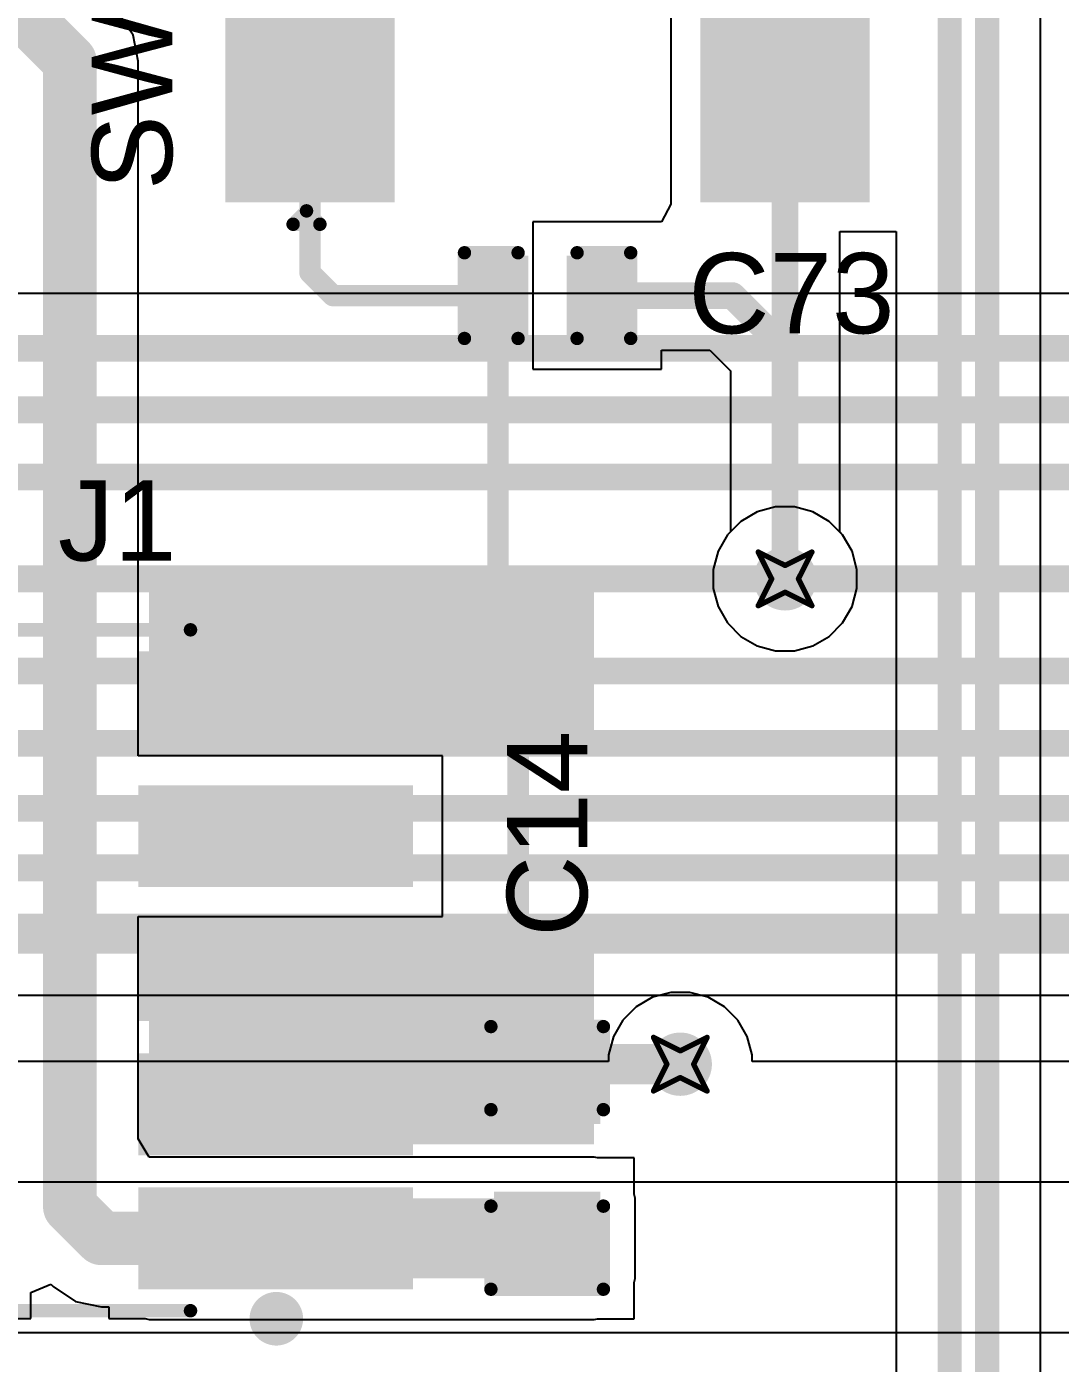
# Model space of a CAD drawing. Header units: inches. Extents: x -36 to 349, y -11 to 240.
# Drawn here: x 112.67 to 122.46, y 85.15 to 97.81 of the extents above; entities that cross this region are included whole.
import ezdxf

# ---------------------------------------------------------------- set-up
doc = ezdxf.new("R2010")
doc.units = ezdxf.units.IN
for name, color, linetype in [('Bottom Layer', 5, 'Continuous'), ('Drill Drawing', 1, 'Continuous'), ('Layer 1', 16, 'Continuous'), ('Layer 2', 76, 'Continuous'), ('Top Layer', 1, 'Continuous'), ('Top Overlay', 2, 'Continuous'), ('Top Paste', 8, 'Continuous'), ('Top Solder', 216, 'Continuous'), ('Via Holes', 16, 'Continuous')]:
    doc.layers.add(name, color=color, linetype=linetype)
doc.styles.add('Arial', font='', dxfattribs={"height": 0.2})
doc.styles.get('Arial').set_extended_font_data('Arial')

# ---------------------------------------------------------------- blocks, each defined once
blk = doc.blocks.new('FSM6JSMATR_167')
at = {"layer": 'Top Layer'}
for points in [[(-3.5, 1.55), (-5.6, 1.55), (-5.6, 2.95), (-3.5, 2.95)], [(5.6, 1.55), (3.5, 1.55), (3.5, 2.95), (5.6, 2.95)], [(-3.5, -2.95), (-5.6, -2.95), (-5.6, -1.55), (-3.5, -1.55)], [(5.6, -2.95), (3.5, -2.95), (3.5, -1.55), (5.6, -1.55)]]:
    blk.add_hatch(color=1, dxfattribs=at).paths.add_polyline_path(points)
at = {"layer": 'Top Paste'}
for points in [[(-3.5, 1.55), (-5.6, 1.55), (-5.6, 2.95), (-3.5, 2.95)], [(5.6, 1.55), (3.5, 1.55), (3.5, 2.95), (5.6, 2.95)], [(-3.5, -2.95), (-5.6, -2.95), (-5.6, -1.55), (-3.5, -1.55)], [(5.6, -2.95), (3.5, -2.95), (3.5, -1.55), (5.6, -1.55)]]:
    blk.add_hatch(color=8, dxfattribs=at).paths.add_polyline_path(points)
at = {"layer": 'Top Solder'}
for points in [[(-3.398, 1.448), (-5.702, 1.448), (-5.702, 3.052), (-3.398, 3.052)], [(5.702, 1.448), (3.398, 1.448), (3.398, 3.052), (5.702, 3.052)], [(-3.398, -3.052), (-5.702, -3.052), (-5.702, -1.448), (-3.398, -1.448)], [(5.702, -3.052), (3.398, -3.052), (3.398, -1.448), (5.702, -1.448)]]:
    blk.add_hatch(color=216, dxfattribs=at).paths.add_polyline_path(points)
at = {"layer": 'Top Overlay'}
for points in [[(-3, 3, 0.127, 0.127, 0), (3, 3, 0.127, 0.127, 0)], [(-3, 3, 0.127, 0.127, 0), (-3, -3, 0.127, 0.127, 0)], [(3, 3, 0.127, 0.127, 0), (3, -3, 0.127, 0.127, 0)], [(-5.911, 2.411, 0.127, 0.127, 0), (-5.784, 2.284, 0.127, 0.127, 0)], [(-5.911, 2.411, 0.127, 0.127, 0), (-5.911, 2.157, 0.127, 0.127, 0)], [(-5.784, 2.284, 0.127, 0.127, 0), (-5.911, 2.157, 0.127, 0.127, 0)], [(-3, -3, 0.127, 0.127, 0), (3, -3, 0.127, 0.127, 0)]]:
    blk.add_lwpolyline(points, format="xyseb", dxfattribs=at)
for points in [[(-3.032, 3, 0.0635, 0.0635, 1), (-2.968, 3, 0.0635, 0.0635, 1)], [(-3.032, 3, 0.0635, 0.0635, 1), (-2.968, 3, 0.0635, 0.0635, 1)], [(2.968, 3, 0.0635, 0.0635, 1), (3.032, 3, 0.0635, 0.0635, 1)], [(2.968, 3, 0.0635, 0.0635, 1), (3.032, 3, 0.0635, 0.0635, 1)], [(-5.943, 2.411, 0.0635, 0.0635, 1), (-5.879, 2.411, 0.0635, 0.0635, 1)], [(-5.943, 2.411, 0.0635, 0.0635, 1), (-5.879, 2.411, 0.0635, 0.0635, 1)], [(-5.816, 2.284, 0.0635, 0.0635, 1), (-5.752, 2.284, 0.0635, 0.0635, 1)], [(-5.816, 2.284, 0.0635, 0.0635, 1), (-5.752, 2.284, 0.0635, 0.0635, 1)], [(-5.943, 2.157, 0.0635, 0.0635, 1), (-5.879, 2.157, 0.0635, 0.0635, 1)], [(-5.943, 2.157, 0.0635, 0.0635, 1), (-5.879, 2.157, 0.0635, 0.0635, 1)], [(1.796, 0, 0.127, 0.127, 1), (-1.796, 0, 0.127, 0.127, 1)], [(-1.828, 0, 0.0635, 0.0635, 1), (-1.764, 0, 0.0635, 0.0635, 1)], [(1.764, 0, 0.0635, 0.0635, 1), (1.828, 0, 0.0635, 0.0635, 1)], [(-3.032, -3, 0.0635, 0.0635, 1), (-2.968, -3, 0.0635, 0.0635, 1)], [(-3.032, -3, 0.0635, 0.0635, 1), (-2.968, -3, 0.0635, 0.0635, 1)], [(2.968, -3, 0.0635, 0.0635, 1), (3.032, -3, 0.0635, 0.0635, 1)], [(2.968, -3, 0.0635, 0.0635, 1), (3.032, -3, 0.0635, 0.0635, 1)]]:
    blk.add_lwpolyline(points, format="xyseb", close=True, dxfattribs=at)
blk = doc.blocks.new('20021121_00010C4LF__347')
at = {"layer": 'Top Layer'}
for points in [[(-2.92, 3.15), (-2.16, 3.15), (-2.16, 0.75), (-2.92, 0.75)], [(-1.65, 3.15), (-0.89, 3.15), (-0.89, 0.75), (-1.65, 0.75)], [(-0.38, 3.15), (0.38, 3.15), (0.38, 0.75), (-0.38, 0.75)], [(0.89, 3.15), (1.65, 3.15), (1.65, 0.75), (0.89, 0.75)], [(2.16, 3.15), (2.92, 3.15), (2.92, 0.75), (2.16, 0.75)], [(-2.92, -0.75), (-2.16, -0.75), (-2.16, -3.15), (-2.92, -3.15)], [(-1.65, -0.75), (-0.89, -0.75), (-0.89, -3.15), (-1.65, -3.15)], [(-0.38, -0.75), (0.38, -0.75), (0.38, -3.15), (-0.38, -3.15)], [(0.89, -0.75), (1.65, -0.75), (1.65, -3.15), (0.89, -3.15)], [(2.16, -0.75), (2.92, -0.75), (2.92, -3.15), (2.16, -3.15)]]:
    blk.add_hatch(color=1, dxfattribs=at).paths.add_polyline_path(points)
at = {"layer": 'Top Paste'}
for points in [[(-2.92, 3.15), (-2.16, 3.15), (-2.16, 0.75), (-2.92, 0.75)], [(-1.65, 3.15), (-0.89, 3.15), (-0.89, 0.75), (-1.65, 0.75)], [(-0.38, 3.15), (0.38, 3.15), (0.38, 0.75), (-0.38, 0.75)], [(0.89, 3.15), (1.65, 3.15), (1.65, 0.75), (0.89, 0.75)], [(2.16, 3.15), (2.92, 3.15), (2.92, 0.75), (2.16, 0.75)], [(-2.92, -0.75), (-2.16, -0.75), (-2.16, -3.15), (-2.92, -3.15)], [(-1.65, -0.75), (-0.89, -0.75), (-0.89, -3.15), (-1.65, -3.15)], [(-0.38, -0.75), (0.38, -0.75), (0.38, -3.15), (-0.38, -3.15)], [(0.89, -0.75), (1.65, -0.75), (1.65, -3.15), (0.89, -3.15)], [(2.16, -0.75), (2.92, -0.75), (2.92, -3.15), (2.16, -3.15)]]:
    blk.add_hatch(color=8, dxfattribs=at).paths.add_polyline_path(points)
at = {"layer": 'Top Solder'}
for points in [[(-3.022, 3.252), (-2.058, 3.252), (-2.058, 0.648), (-3.022, 0.648)], [(-1.752, 3.252), (-0.788, 3.252), (-0.788, 0.648), (-1.752, 0.648)], [(-0.482, 3.252), (0.482, 3.252), (0.482, 0.648), (-0.482, 0.648)], [(0.788, 3.252), (1.752, 3.252), (1.752, 0.648), (0.788, 0.648)], [(2.058, 3.252), (3.022, 3.252), (3.022, 0.648), (2.058, 0.648)], [(-3.022, -0.648), (-2.058, -0.648), (-2.058, -3.252), (-3.022, -3.252)], [(-1.752, -0.648), (-0.788, -0.648), (-0.788, -3.252), (-1.752, -3.252)], [(-0.482, -0.648), (0.482, -0.648), (0.482, -3.252), (-0.482, -3.252)], [(0.788, -0.648), (1.752, -0.648), (1.752, -3.252), (0.788, -3.252)], [(2.058, -0.648), (3.022, -0.648), (3.022, -3.252), (2.058, -3.252)]]:
    blk.add_hatch(color=216, dxfattribs=at).paths.add_polyline_path(points)
at = {"layer": 'Top Overlay'}
for points in [[(-3.226, 1.219, 0.127, 0.127, 0), (-3.226, -1.143, 0.127, 0.127, 0)], [(3.226, 1.219, 0.127, 0.127, 0), (3.226, -1.143, 0.127, 0.127, 0)]]:
    blk.add_lwpolyline(points, format="xyseb", dxfattribs=at)
for points in [[(-3.258, 1.219, 0.0635, 0.0635, 1), (-3.194, 1.219, 0.0635, 0.0635, 1)], [(3.194, 1.219, 0.0635, 0.0635, 1), (3.258, 1.219, 0.0635, 0.0635, 1)], [(-3.258, -1.143, 0.0635, 0.0635, 1), (-3.194, -1.143, 0.0635, 0.0635, 1)], [(3.194, -1.143, 0.0635, 0.0635, 1), (3.258, -1.143, 0.0635, 0.0635, 1)], [(-3.175, -1.956, 0.254, 0.254, 1), (-3.429, -1.956, 0.254, 0.254, 1)], [(-3.493, -1.956, 0.127, 0.127, 1), (-3.365, -1.956, 0.127, 0.127, 1)], [(-3.239, -1.956, 0.127, 0.127, 1), (-3.111, -1.956, 0.127, 0.127, 1)]]:
    blk.add_lwpolyline(points, format="xyseb", close=True, dxfattribs=at)
blk = doc.blocks.new('C___0402_442')
at = {"layer": 'Top Layer'}
for points in [[(-0.699, -0.318), (-0.699, 0.318), (-0.241, 0.318), (-0.241, -0.318)], [(0.241, -0.318), (0.241, 0.318), (0.698, 0.318), (0.698, -0.318)]]:
    blk.add_hatch(color=1, dxfattribs=at).paths.add_polyline_path(points)
at = {"layer": 'Top Paste'}
for points in [[(-0.699, -0.318), (-0.699, 0.318), (-0.241, 0.318), (-0.241, -0.318)], [(0.241, -0.318), (0.241, 0.318), (0.698, 0.318), (0.698, -0.318)]]:
    blk.add_hatch(color=8, dxfattribs=at).paths.add_polyline_path(points)
at = {"layer": 'Top Solder'}
for points in [[(-0.759, -0.377), (-0.759, 0.377), (-0.181, 0.377), (-0.181, -0.377)], [(0.181, -0.377), (0.181, 0.377), (0.758, 0.377), (0.758, -0.377)]]:
    blk.add_hatch(color=216, dxfattribs=at).paths.add_polyline_path(points)
at = {"layer": 'Top Overlay'}
for points in [[(-0.787, 0.406, 0.127, 0.127, 0), (-0.279, 0.406, 0.127, 0.127, 0)], [(-0.787, -0.406, 0.127, 0.127, 0), (-0.787, 0.406, 0.127, 0.127, 0)], [(0.279, 0.406, 0.127, 0.127, 0), (0.787, 0.406, 0.127, 0.127, 0)], [(0.787, -0.406, 0.127, 0.127, 0), (0.787, 0.406, 0.127, 0.127, 0)], [(-0.787, -0.406, 0.127, 0.127, 0), (-0.279, -0.406, 0.127, 0.127, 0)], [(0.279, -0.406, 0.127, 0.127, 0), (0.787, -0.406, 0.127, 0.127, 0)]]:
    blk.add_lwpolyline(points, format="xyseb", dxfattribs=at)
for points in [[(-0.819, 0.406, 0.0635, 0.0635, 1), (-0.756, 0.406, 0.0635, 0.0635, 1)], [(-0.819, 0.406, 0.0635, 0.0635, 1), (-0.756, 0.406, 0.0635, 0.0635, 1)], [(-0.311, 0.406, 0.0635, 0.0635, 1), (-0.248, 0.406, 0.0635, 0.0635, 1)], [(0.248, 0.406, 0.0635, 0.0635, 1), (0.311, 0.406, 0.0635, 0.0635, 1)], [(0.756, 0.406, 0.0635, 0.0635, 1), (0.819, 0.406, 0.0635, 0.0635, 1)], [(0.756, 0.406, 0.0635, 0.0635, 1), (0.819, 0.406, 0.0635, 0.0635, 1)], [(-0.819, -0.406, 0.0635, 0.0635, 1), (-0.756, -0.406, 0.0635, 0.0635, 1)], [(-0.819, -0.406, 0.0635, 0.0635, 1), (-0.756, -0.406, 0.0635, 0.0635, 1)], [(-0.311, -0.406, 0.0635, 0.0635, 1), (-0.248, -0.406, 0.0635, 0.0635, 1)], [(0.248, -0.406, 0.0635, 0.0635, 1), (0.311, -0.406, 0.0635, 0.0635, 1)], [(0.756, -0.406, 0.0635, 0.0635, 1), (0.819, -0.406, 0.0635, 0.0635, 1)], [(0.756, -0.406, 0.0635, 0.0635, 1), (0.819, -0.406, 0.0635, 0.0635, 1)]]:
    blk.add_lwpolyline(points, format="xyseb", close=True, dxfattribs=at)
blk = doc.blocks.new('C___0603_489')
at = {"layer": 'Top Layer'}
for points in [[(-0.381, 0.445), (-0.381, -0.445), (-1.143, -0.445), (-1.143, 0.445)], [(1.143, 0.445), (1.143, -0.445), (0.381, -0.445), (0.381, 0.445)]]:
    blk.add_hatch(color=1, dxfattribs=at).paths.add_polyline_path(points)
at = {"layer": 'Top Paste'}
for points in [[(-0.381, 0.445), (-0.381, -0.445), (-1.143, -0.445), (-1.143, 0.445)], [(1.143, 0.445), (1.143, -0.445), (0.381, -0.445), (0.381, 0.445)]]:
    blk.add_hatch(color=8, dxfattribs=at).paths.add_polyline_path(points)
at = {"layer": 'Top Solder'}
for points in [[(-0.321, 0.504), (-0.321, -0.504), (-1.203, -0.504), (-1.203, 0.504)], [(1.203, 0.504), (1.203, -0.504), (0.321, -0.504), (0.321, 0.504)]]:
    blk.add_hatch(color=216, dxfattribs=at).paths.add_polyline_path(points)
at = {"layer": 'Top Overlay'}
for points in [[(-1.245, 0.533, 0.127, 0.127, 0), (-0.457, 0.533, 0.127, 0.127, 0)], [(-1.245, 0.533, 0.127, 0.127, 0), (-1.245, -0.533, 0.127, 0.127, 0)], [(0.457, 0.533, 0.127, 0.127, 0), (1.245, 0.533, 0.127, 0.127, 0)], [(1.245, 0.533, 0.127, 0.127, 0), (1.245, -0.533, 0.127, 0.127, 0)], [(-1.245, -0.533, 0.127, 0.127, 0), (-0.457, -0.533, 0.127, 0.127, 0)], [(0.457, -0.533, 0.127, 0.127, 0), (1.245, -0.533, 0.127, 0.127, 0)]]:
    blk.add_lwpolyline(points, format="xyseb", dxfattribs=at)
for points in [[(-1.276, 0.533, 0.0635, 0.0635, 1), (-1.213, 0.533, 0.0635, 0.0635, 1)], [(-1.276, 0.533, 0.0635, 0.0635, 1), (-1.213, 0.533, 0.0635, 0.0635, 1)], [(-0.489, 0.533, 0.0635, 0.0635, 1), (-0.425, 0.533, 0.0635, 0.0635, 1)], [(0.425, 0.533, 0.0635, 0.0635, 1), (0.489, 0.533, 0.0635, 0.0635, 1)], [(1.213, 0.533, 0.0635, 0.0635, 1), (1.276, 0.533, 0.0635, 0.0635, 1)], [(1.213, 0.533, 0.0635, 0.0635, 1), (1.276, 0.533, 0.0635, 0.0635, 1)], [(-1.276, -0.533, 0.0635, 0.0635, 1), (-1.213, -0.533, 0.0635, 0.0635, 1)], [(-1.276, -0.533, 0.0635, 0.0635, 1), (-1.213, -0.533, 0.0635, 0.0635, 1)], [(-0.489, -0.533, 0.0635, 0.0635, 1), (-0.425, -0.533, 0.0635, 0.0635, 1)], [(0.425, -0.533, 0.0635, 0.0635, 1), (0.489, -0.533, 0.0635, 0.0635, 1)], [(1.213, -0.533, 0.0635, 0.0635, 1), (1.276, -0.533, 0.0635, 0.0635, 1)], [(1.213, -0.533, 0.0635, 0.0635, 1), (1.276, -0.533, 0.0635, 0.0635, 1)]]:
    blk.add_lwpolyline(points, format="xyseb", close=True, dxfattribs=at)

msp = doc.modelspace()

# ---------------------------------------------------------------- hatches: boundary and pattern name
at = {"layer": 'Bottom Layer'}
h = msp.add_hatch(color=5, dxfattribs=at)
edge = h.paths.add_edge_path()
edge.add_arc((119.852, 92.583), 0.3, 0, 360)
h = msp.add_hatch(color=5, dxfattribs=at)
edge = h.paths.add_edge_path()
edge.add_arc((118.859, 87.984), 0.3, 0, 360)
at = {"layer": 'Layer 1'}
h = msp.add_hatch(color=16, dxfattribs=at)
edge = h.paths.add_edge_path()
edge.add_arc((119.852, 92.583), 0.3, 0, 360)
h = msp.add_hatch(color=16, dxfattribs=at)
edge = h.paths.add_edge_path()
edge.add_arc((118.859, 87.984), 0.3, 0, 360)
at = {"layer": 'Layer 2'}
h = msp.add_hatch(color=76, dxfattribs=at)
edge = h.paths.add_edge_path()
edge.add_arc((119.852, 92.583), 0.3, 0, 360)
h = msp.add_hatch(color=76, dxfattribs=at)
edge = h.paths.add_edge_path()
edge.add_arc((118.859, 87.984), 0.3, 0, 360)
at = {"layer": 'Top Layer'}
h = msp.add_hatch(color=1, dxfattribs=at)
edge = h.paths.add_edge_path()
edge.add_arc((119.852, 92.583), 0.3, 0, 360)
for points in [[(113.826, 91.034), (118.042, 91.034), (118.042, 92.583), (113.826, 92.583)], [(113.826, 87.224), (118.042, 87.224), (118.042, 89.254), (113.826, 89.254)], [(113.826, 85.954), (118.042, 85.954), (118.042, 86.714), (113.826, 86.714)]]:
    msp.add_hatch(color=1, dxfattribs=at).paths.add_polyline_path(points)
h = msp.add_hatch(color=1, dxfattribs=at)
edge = h.paths.add_edge_path()
edge.add_arc((118.859, 87.984), 0.3, 0, 360)
at = {"layer": 'Via Holes'}
h = msp.add_hatch(color=7, dxfattribs=at)
edge = h.paths.add_edge_path()
edge.add_arc((119.852, 92.583), 0.15, 0, 360)
h = msp.add_hatch(color=7, dxfattribs=at)
edge = h.paths.add_edge_path()
edge.add_arc((118.859, 87.984), 0.15, 0, 360)

# ---------------------------------------------------------------- linework, layer by layer
at = {"layer": 'Bottom Layer'}
for p, q in [((134.52, 95.286), (96.725, 95.286)), ((105.963, 88.638), (132.964, 88.638)), ((127.523, 85.44), (103.052, 85.44))]:
    msp.add_line(p, q, dxfattribs=at)
for points in [[(96.51, 94.768, 0.254, 0.254, 0), (157.507, 94.768, 0.254, 0.254, 0)], [(96.268, 94.184, 0.254, 0.254, 0), (157.102, 94.184, 0.254, 0.254, 0)], [(96.005, 93.549, 0.254, 0.254, 0), (156.773, 93.549, 0.254, 0.254, 0)], [(111.946, 92.583, 0.254, 0.254, 0), (119.852, 92.583, 0.254, 0.254, 0)], [(119.852, 92.583, 0.254, 0.254, 0), (123.163, 92.583, 0.254, 0.254, 0)], [(103.664, 91.71, 0.254, 0.254, 0), (131.445, 91.71, 0.254, 0.254, 0)], [(102.762, 91.024, 0.254, 0.254, 0), (131.867, 91.024, 0.254, 0.254, 0)], [(104.37, 90.409, 0.254, 0.254, 0), (132.337, 90.409, 0.254, 0.254, 0)], [(104.974, 89.845, 0.254, 0.254, 0), (132.626, 89.845, 0.254, 0.254, 0)], [(105.722, 89.221, 0.381, 0.381, 0), (132.964, 89.221, 0.381, 0.381, 0)]]:
    msp.add_lwpolyline(points, format="xyseb", dxfattribs=at)
msp.add_lwpolyline([(119.789, 92.583, 0.127, 0.127, 1), (119.916, 92.583, 0.127, 0.127, 1)], format="xyseb", close=True, dxfattribs=at)
msp.add_lwpolyline([(119.789, 92.583, 0.127, 0.127, 1), (119.916, 92.583, 0.127, 0.127, 1)], format="xyseb", close=True, dxfattribs=at)
at = {"layer": 'Drill Drawing'}
for points in [[(119.598, 92.837, 0.0508, 0.0508, 0), (119.852, 92.71, 0.0508, 0.0508, 0)], [(119.598, 92.837, 0.0508, 0.0508, 0), (119.725, 92.583, 0.0508, 0.0508, 0)], [(119.852, 92.71, 0.0508, 0.0508, 0), (120.106, 92.837, 0.0508, 0.0508, 0)], [(119.979, 92.583, 0.0508, 0.0508, 0), (120.106, 92.837, 0.0508, 0.0508, 0)], [(119.598, 92.329, 0.0508, 0.0508, 0), (119.725, 92.583, 0.0508, 0.0508, 0)], [(119.979, 92.583, 0.0508, 0.0508, 0), (120.106, 92.329, 0.0508, 0.0508, 0)], [(119.598, 92.329, 0.0508, 0.0508, 0), (119.852, 92.456, 0.0508, 0.0508, 0)], [(119.852, 92.456, 0.0508, 0.0508, 0), (120.106, 92.329, 0.0508, 0.0508, 0)], [(118.605, 88.238, 0.0508, 0.0508, 0), (118.859, 88.111, 0.0508, 0.0508, 0)], [(118.605, 88.238, 0.0508, 0.0508, 0), (118.732, 87.984, 0.0508, 0.0508, 0)], [(118.859, 88.111, 0.0508, 0.0508, 0), (119.113, 88.238, 0.0508, 0.0508, 0)], [(118.986, 87.984, 0.0508, 0.0508, 0), (119.113, 88.238, 0.0508, 0.0508, 0)], [(118.605, 87.73, 0.0508, 0.0508, 0), (118.732, 87.984, 0.0508, 0.0508, 0)], [(118.986, 87.984, 0.0508, 0.0508, 0), (119.113, 87.73, 0.0508, 0.0508, 0)], [(118.605, 87.73, 0.0508, 0.0508, 0), (118.859, 87.857, 0.0508, 0.0508, 0)], [(118.859, 87.857, 0.0508, 0.0508, 0), (119.113, 87.73, 0.0508, 0.0508, 0)]]:
    msp.add_lwpolyline(points, format="xyseb", dxfattribs=at)
for points in [[(119.585, 92.837, 0.0254, 0.0254, 1), (119.611, 92.837, 0.0254, 0.0254, 1)], [(119.585, 92.837, 0.0254, 0.0254, 1), (119.611, 92.837, 0.0254, 0.0254, 1)], [(120.093, 92.837, 0.0254, 0.0254, 1), (120.119, 92.837, 0.0254, 0.0254, 1)], [(120.093, 92.837, 0.0254, 0.0254, 1), (120.119, 92.837, 0.0254, 0.0254, 1)], [(119.839, 92.71, 0.0254, 0.0254, 1), (119.865, 92.71, 0.0254, 0.0254, 1)], [(119.839, 92.71, 0.0254, 0.0254, 1), (119.865, 92.71, 0.0254, 0.0254, 1)], [(119.712, 92.583, 0.0254, 0.0254, 1), (119.738, 92.583, 0.0254, 0.0254, 1)], [(119.712, 92.583, 0.0254, 0.0254, 1), (119.738, 92.583, 0.0254, 0.0254, 1)], [(119.966, 92.583, 0.0254, 0.0254, 1), (119.992, 92.583, 0.0254, 0.0254, 1)], [(119.966, 92.583, 0.0254, 0.0254, 1), (119.992, 92.583, 0.0254, 0.0254, 1)], [(119.839, 92.456, 0.0254, 0.0254, 1), (119.865, 92.456, 0.0254, 0.0254, 1)], [(119.839, 92.456, 0.0254, 0.0254, 1), (119.865, 92.456, 0.0254, 0.0254, 1)], [(119.585, 92.329, 0.0254, 0.0254, 1), (119.611, 92.329, 0.0254, 0.0254, 1)], [(119.585, 92.329, 0.0254, 0.0254, 1), (119.611, 92.329, 0.0254, 0.0254, 1)], [(120.093, 92.329, 0.0254, 0.0254, 1), (120.119, 92.329, 0.0254, 0.0254, 1)], [(120.093, 92.329, 0.0254, 0.0254, 1), (120.119, 92.329, 0.0254, 0.0254, 1)], [(118.593, 88.238, 0.0254, 0.0254, 1), (118.618, 88.238, 0.0254, 0.0254, 1)], [(118.593, 88.238, 0.0254, 0.0254, 1), (118.618, 88.238, 0.0254, 0.0254, 1)], [(119.101, 88.238, 0.0254, 0.0254, 1), (119.126, 88.238, 0.0254, 0.0254, 1)], [(119.101, 88.238, 0.0254, 0.0254, 1), (119.126, 88.238, 0.0254, 0.0254, 1)], [(118.847, 88.111, 0.0254, 0.0254, 1), (118.872, 88.111, 0.0254, 0.0254, 1)], [(118.847, 88.111, 0.0254, 0.0254, 1), (118.872, 88.111, 0.0254, 0.0254, 1)], [(118.72, 87.984, 0.0254, 0.0254, 1), (118.745, 87.984, 0.0254, 0.0254, 1)], [(118.72, 87.984, 0.0254, 0.0254, 1), (118.745, 87.984, 0.0254, 0.0254, 1)], [(118.974, 87.984, 0.0254, 0.0254, 1), (118.999, 87.984, 0.0254, 0.0254, 1)], [(118.974, 87.984, 0.0254, 0.0254, 1), (118.999, 87.984, 0.0254, 0.0254, 1)], [(118.847, 87.857, 0.0254, 0.0254, 1), (118.872, 87.857, 0.0254, 0.0254, 1)], [(118.847, 87.857, 0.0254, 0.0254, 1), (118.872, 87.857, 0.0254, 0.0254, 1)], [(118.593, 87.73, 0.0254, 0.0254, 1), (118.618, 87.73, 0.0254, 0.0254, 1)], [(118.593, 87.73, 0.0254, 0.0254, 1), (118.618, 87.73, 0.0254, 0.0254, 1)], [(119.101, 87.73, 0.0254, 0.0254, 1), (119.126, 87.73, 0.0254, 0.0254, 1)], [(119.101, 87.73, 0.0254, 0.0254, 1), (119.126, 87.73, 0.0254, 0.0254, 1)]]:
    msp.add_lwpolyline(points, format="xyseb", close=True, dxfattribs=at)
at = {"layer": 'Layer 1'}
for p, q in [((119.589, 93.218), (119.434, 93.128)), ((119.762, 93.264), (119.589, 93.218)), ((119.942, 93.264), (119.762, 93.264)), ((120.115, 93.218), (119.942, 93.264)), ((120.27, 93.128), (120.115, 93.218)), ((119.434, 93.128), (119.307, 93.001)), ((120.397, 93.001), (120.27, 93.128)), ((119.307, 93.001), (119.217, 92.846)), ((120.487, 92.846), (120.397, 93.001)), ((119.217, 92.846), (119.171, 92.673)), ((120.533, 92.673), (120.487, 92.846)), ((119.171, 92.673), (119.171, 92.493)), ((120.533, 92.493), (120.533, 92.673)), ((119.171, 92.493), (119.217, 92.32)), ((120.487, 92.32), (120.533, 92.493)), ((119.217, 92.32), (119.307, 92.165)), ((120.397, 92.165), (120.487, 92.32)), ((119.307, 92.165), (119.434, 92.038)), ((120.27, 92.038), (120.397, 92.165)), ((119.434, 92.038), (119.589, 91.948)), ((119.589, 91.948), (119.762, 91.902)), ((119.942, 91.902), (120.115, 91.948)), ((120.115, 91.948), (120.27, 92.038)), ((119.762, 91.902), (119.942, 91.902))]:
    msp.add_line(p, q, dxfattribs=at)
at = {"layer": 'Layer 2'}
for p, q in [((119.589, 93.218), (119.434, 93.128)), ((119.762, 93.264), (119.589, 93.218)), ((119.942, 93.264), (119.762, 93.264)), ((120.115, 93.218), (119.942, 93.264)), ((120.27, 93.128), (120.115, 93.218)), ((119.434, 93.128), (119.307, 93.001)), ((120.397, 93.001), (120.27, 93.128)), ((119.307, 93.001), (119.217, 92.846)), ((120.487, 92.846), (120.397, 93.001)), ((119.217, 92.846), (119.171, 92.673)), ((120.533, 92.673), (120.487, 92.846)), ((119.171, 92.673), (119.171, 92.493)), ((120.533, 92.493), (120.533, 92.673)), ((119.171, 92.493), (119.217, 92.32)), ((120.487, 92.32), (120.533, 92.493)), ((119.217, 92.32), (119.307, 92.165)), ((120.397, 92.165), (120.487, 92.32)), ((119.307, 92.165), (119.434, 92.038)), ((120.27, 92.038), (120.397, 92.165)), ((119.434, 92.038), (119.589, 91.948)), ((119.589, 91.948), (119.762, 91.902)), ((119.942, 91.902), (120.115, 91.948)), ((120.115, 91.948), (120.27, 92.038)), ((119.762, 91.902), (119.942, 91.902)), ((118.77, 88.665), (118.596, 88.618)), ((118.949, 88.665), (118.77, 88.665)), ((119.122, 88.618), (118.949, 88.665)), ((118.441, 88.529), (118.314, 88.402)), ((118.596, 88.618), (118.441, 88.529)), ((119.277, 88.529), (119.122, 88.618)), ((119.404, 88.402), (119.277, 88.529)), ((118.314, 88.402), (118.225, 88.246)), ((119.494, 88.246), (119.404, 88.402)), ((118.225, 88.246), (118.178, 88.073)), ((119.54, 88.073), (119.494, 88.246)), ((118.178, 88.073), (118.178, 88.011)), ((119.54, 88.011), (119.54, 88.073)), ((118.178, 88.011), (104.455, 88.011)), ((126.069, 88.011), (119.54, 88.011)), ((97.797, 86.868), (124.672, 86.868))]:
    msp.add_line(p, q, dxfattribs=at)
at = {"layer": 'Top Layer'}
for p, q in [((122.272, 84.551), (122.272, 110.328)), ((118.771, 98.735), (118.771, 96.132)), ((113.675, 97.734), (113.534, 97.944)), ((113.724, 97.487), (113.675, 97.734)), ((113.724, 90.905), (113.724, 97.487)), ((118.771, 96.132), (118.681, 95.966)), ((118.606, 95.966), (117.462, 95.966)), ((117.462, 95.966), (117.462, 94.569)), ((118.681, 95.966), (118.606, 95.966)), ((120.37, 94.768), (120.37, 95.873)), ((120.37, 95.873), (120.906, 95.873)), ((120.906, 95.873), (120.906, 84.907)), ((118.681, 94.569), (118.681, 94.749)), ((118.681, 94.749), (119.138, 94.749)), ((119.138, 94.749), (119.334, 94.553)), ((120.37, 93.028), (120.37, 94.768)), ((117.462, 94.569), (118.681, 94.569)), ((119.334, 94.553), (119.334, 93.028)), ((119.307, 93.001), (119.217, 92.846)), ((119.334, 93.028), (119.307, 93.001)), ((120.397, 93.001), (120.37, 93.028)), ((120.487, 92.846), (120.397, 93.001)), ((119.217, 92.846), (119.171, 92.673)), ((120.533, 92.673), (120.487, 92.846)), ((119.171, 92.673), (119.171, 92.493)), ((120.533, 92.493), (120.533, 92.673)), ((119.171, 92.493), (119.217, 92.32)), ((120.487, 92.32), (120.533, 92.493)), ((119.217, 92.32), (119.307, 92.165)), ((120.397, 92.165), (120.487, 92.32)), ((119.307, 92.165), (119.434, 92.038)), ((120.27, 92.038), (120.397, 92.165)), ((119.434, 92.038), (119.589, 91.948)), ((119.589, 91.948), (119.762, 91.902)), ((119.942, 91.902), (120.115, 91.948)), ((120.115, 91.948), (120.27, 92.038)), ((119.762, 91.902), (119.942, 91.902)), ((116.607, 90.905), (113.724, 90.905)), ((116.607, 89.383), (116.607, 90.905)), ((113.724, 87.277), (113.724, 89.383)), ((113.724, 89.383), (116.607, 89.383)), ((113.826, 87.102), (113.724, 87.277)), ((118.042, 87.102), (113.826, 87.102)), ((118.075, 87.096), (118.042, 87.102)), ((118.423, 87.096), (118.075, 87.096)), ((118.423, 86.751), (118.423, 87.096)), ((118.431, 86.714), (118.423, 86.751)), ((118.431, 85.954), (118.431, 86.714)), ((112.707, 85.821), (112.895, 85.899)), ((112.895, 85.899), (112.918, 85.876)), ((112.918, 85.876), (113.128, 85.735)), ((118.423, 85.916), (118.431, 85.954)), ((118.423, 85.572), (118.423, 85.916)), ((112.707, 85.573), (112.707, 85.821)), ((113.128, 85.735), (113.376, 85.686)), ((113.376, 85.686), (113.445, 85.686)), ((113.445, 85.686), (113.445, 85.573)), ((110.891, 85.573), (112.707, 85.573)), ((113.445, 85.573), (113.789, 85.573)), ((113.789, 85.573), (113.826, 85.565)), ((113.826, 85.565), (118.042, 85.565)), ((118.042, 85.565), (118.075, 85.572)), ((118.075, 85.572), (118.423, 85.572))]:
    msp.add_line(p, q, dxfattribs=at)
for points in [[(121.411, 84.698, 0.229, 0.229, 0), (121.411, 110.684, 0.229, 0.229, 0)], [(121.767, 84.551, 0.229, 0.229, 0), (121.767, 110.537, 0.229, 0.229, 0)], [(112.011, 98.552, 0.508, 0.508, 0), (113.076, 97.487, 0.508, 0.508, 0)], [(113.076, 86.633, 0.508, 0.508, 0), (113.076, 97.487, 0.508, 0.508, 0)], [(115.352, 95.484, 0.203, 0.203, 0), (115.352, 97.304, 0.203, 0.203, 0)], [(119.852, 94.768, 0.254, 0.254, 0), (119.852, 97.304, 0.254, 0.254, 0)], [(115.352, 95.484, 0.203, 0.203, 0), (115.569, 95.267, 0.203, 0.203, 0)], [(115.569, 95.267, 0.203, 0.203, 0), (117.132, 95.267, 0.203, 0.203, 0)], [(117.132, 92.181, 0.203, 0.203, 0), (117.132, 95.267, 0.203, 0.203, 0)], [(118.072, 95.267, 0.254, 0.254, 0), (119.353, 95.267, 0.254, 0.254, 0)], [(119.353, 95.267, 0.254, 0.254, 0), (119.852, 94.768, 0.254, 0.254, 0)], [(119.852, 92.583, 0.254, 0.254, 0), (119.852, 94.768, 0.254, 0.254, 0)], [(117.064, 92.113, 0.203, 0.203, 0), (117.132, 92.181, 0.203, 0.203, 0)], [(116.584, 91.878, 0.381, 0.381, 0), (116.586, 91.878, 0.381, 0.381, 0)], [(115.026, 91.414, 0.381, 0.381, 0), (115.216, 91.603, 0.381, 0.381, 0)], [(115.216, 91.603, 0.381, 0.381, 0), (116.309, 91.603, 0.381, 0.381, 0)], [(117.323, 88.728, 0.203, 0.203, 0), (117.323, 91.71, 0.203, 0.203, 0)], [(117.132, 88.538, 0.203, 0.203, 0), (117.323, 88.728, 0.203, 0.203, 0)], [(117.724, 87.984, 0.381, 0.381, 0), (118.859, 87.984, 0.381, 0.381, 0)], [(117.598, 87.858, 0.203, 0.203, 0), (117.724, 87.984, 0.203, 0.203, 0)], [(113.076, 86.633, 0.508, 0.508, 0), (113.376, 86.334, 0.508, 0.508, 0)], [(113.376, 86.334, 0.508, 0.508, 0), (115.026, 86.334, 0.508, 0.508, 0)]]:
    msp.add_lwpolyline(points, format="xyseb", dxfattribs=at)
for points in [[(112.949, 97.487, 0.254, 0.254, 1), (113.203, 97.487, 0.254, 0.254, 1)], [(112.949, 97.487, 0.254, 0.254, 1), (113.203, 97.487, 0.254, 0.254, 1)], [(115.301, 97.304, 0.102, 0.102, 1), (115.403, 97.304, 0.102, 0.102, 1)], [(119.789, 97.304, 0.127, 0.127, 1), (119.916, 97.304, 0.127, 0.127, 1)], [(115.301, 95.484, 0.102, 0.102, 1), (115.403, 95.484, 0.102, 0.102, 1)], [(115.301, 95.484, 0.102, 0.102, 1), (115.403, 95.484, 0.102, 0.102, 1)], [(115.518, 95.267, 0.102, 0.102, 1), (115.619, 95.267, 0.102, 0.102, 1)], [(115.518, 95.267, 0.102, 0.102, 1), (115.619, 95.267, 0.102, 0.102, 1)], [(117.081, 95.267, 0.102, 0.102, 1), (117.183, 95.267, 0.102, 0.102, 1)], [(117.081, 95.267, 0.102, 0.102, 1), (117.183, 95.267, 0.102, 0.102, 1)], [(118.008, 95.267, 0.127, 0.127, 1), (118.135, 95.267, 0.127, 0.127, 1)], [(119.289, 95.267, 0.127, 0.127, 1), (119.416, 95.267, 0.127, 0.127, 1)], [(119.289, 95.267, 0.127, 0.127, 1), (119.416, 95.267, 0.127, 0.127, 1)], [(119.789, 94.768, 0.127, 0.127, 1), (119.916, 94.768, 0.127, 0.127, 1)], [(119.789, 94.768, 0.127, 0.127, 1), (119.916, 94.768, 0.127, 0.127, 1)], [(119.789, 94.768, 0.127, 0.127, 1), (119.916, 94.768, 0.127, 0.127, 1)], [(119.789, 92.583, 0.127, 0.127, 1), (119.916, 92.583, 0.127, 0.127, 1)], [(117.013, 92.113, 0.102, 0.102, 1), (117.115, 92.113, 0.102, 0.102, 1)], [(117.081, 92.181, 0.102, 0.102, 1), (117.183, 92.181, 0.102, 0.102, 1)], [(117.081, 92.181, 0.102, 0.102, 1), (117.183, 92.181, 0.102, 0.102, 1)], [(116.488, 91.878, 0.191, 0.191, 1), (116.679, 91.878, 0.191, 0.191, 1)], [(116.491, 91.878, 0.191, 0.191, 1), (116.681, 91.878, 0.191, 0.191, 1)], [(115.121, 91.603, 0.191, 0.191, 1), (115.311, 91.603, 0.191, 0.191, 1)], [(115.121, 91.603, 0.191, 0.191, 1), (115.311, 91.603, 0.191, 0.191, 1)], [(116.214, 91.603, 0.191, 0.191, 1), (116.404, 91.603, 0.191, 0.191, 1)], [(117.272, 91.71, 0.102, 0.102, 1), (117.373, 91.71, 0.102, 0.102, 1)], [(114.931, 91.414, 0.191, 0.191, 1), (115.122, 91.414, 0.191, 0.191, 1)], [(117.272, 88.728, 0.102, 0.102, 1), (117.373, 88.728, 0.102, 0.102, 1)], [(117.272, 88.728, 0.102, 0.102, 1), (117.373, 88.728, 0.102, 0.102, 1)], [(117.081, 88.538, 0.102, 0.102, 1), (117.183, 88.538, 0.102, 0.102, 1)], [(117.628, 87.984, 0.191, 0.191, 1), (117.819, 87.984, 0.191, 0.191, 1)], [(118.764, 87.984, 0.191, 0.191, 1), (118.954, 87.984, 0.191, 0.191, 1)], [(117.673, 87.984, 0.102, 0.102, 1), (117.774, 87.984, 0.102, 0.102, 1)], [(117.547, 87.858, 0.102, 0.102, 1), (117.648, 87.858, 0.102, 0.102, 1)], [(112.949, 86.633, 0.254, 0.254, 1), (113.203, 86.633, 0.254, 0.254, 1)], [(112.949, 86.633, 0.254, 0.254, 1), (113.203, 86.633, 0.254, 0.254, 1)], [(113.249, 86.334, 0.254, 0.254, 1), (113.503, 86.334, 0.254, 0.254, 1)], [(113.249, 86.334, 0.254, 0.254, 1), (113.503, 86.334, 0.254, 0.254, 1)], [(114.899, 86.334, 0.254, 0.254, 1), (115.153, 86.334, 0.254, 0.254, 1)]]:
    msp.add_lwpolyline(points, format="xyseb", close=True, dxfattribs=at)

# ---------------------------------------------------------------- block references
at = {"rotation": 90}
for name, p in [('FSM6JSMATR_167', (117.602, 101.854)), ('20021121_00010C4LF__347', (113.076, 88.874)), ('C___0603_489', (117.598, 87.096))]:
    msp.add_blockref(name, p, dxfattribs=at)
msp.add_blockref('C___0402_442', (117.602, 95.267))

# ---------------------------------------------------------------- texts
at = {"layer": 'Top Overlay', "style": 'Arial'}
for s, p in [('SW3', (114.046, 96.266)), ('C14', (117.978, 89.191))]:
    msp.add_text(s, height=0.762, rotation=90, dxfattribs=at).set_placement(p)
for s, p in [('C73', (118.936, 94.909)), ('J1', (112.963, 92.756))]:
    msp.add_text(s, height=0.762, dxfattribs=at).set_placement(p)

doc.saveas('drawing.dxf')
